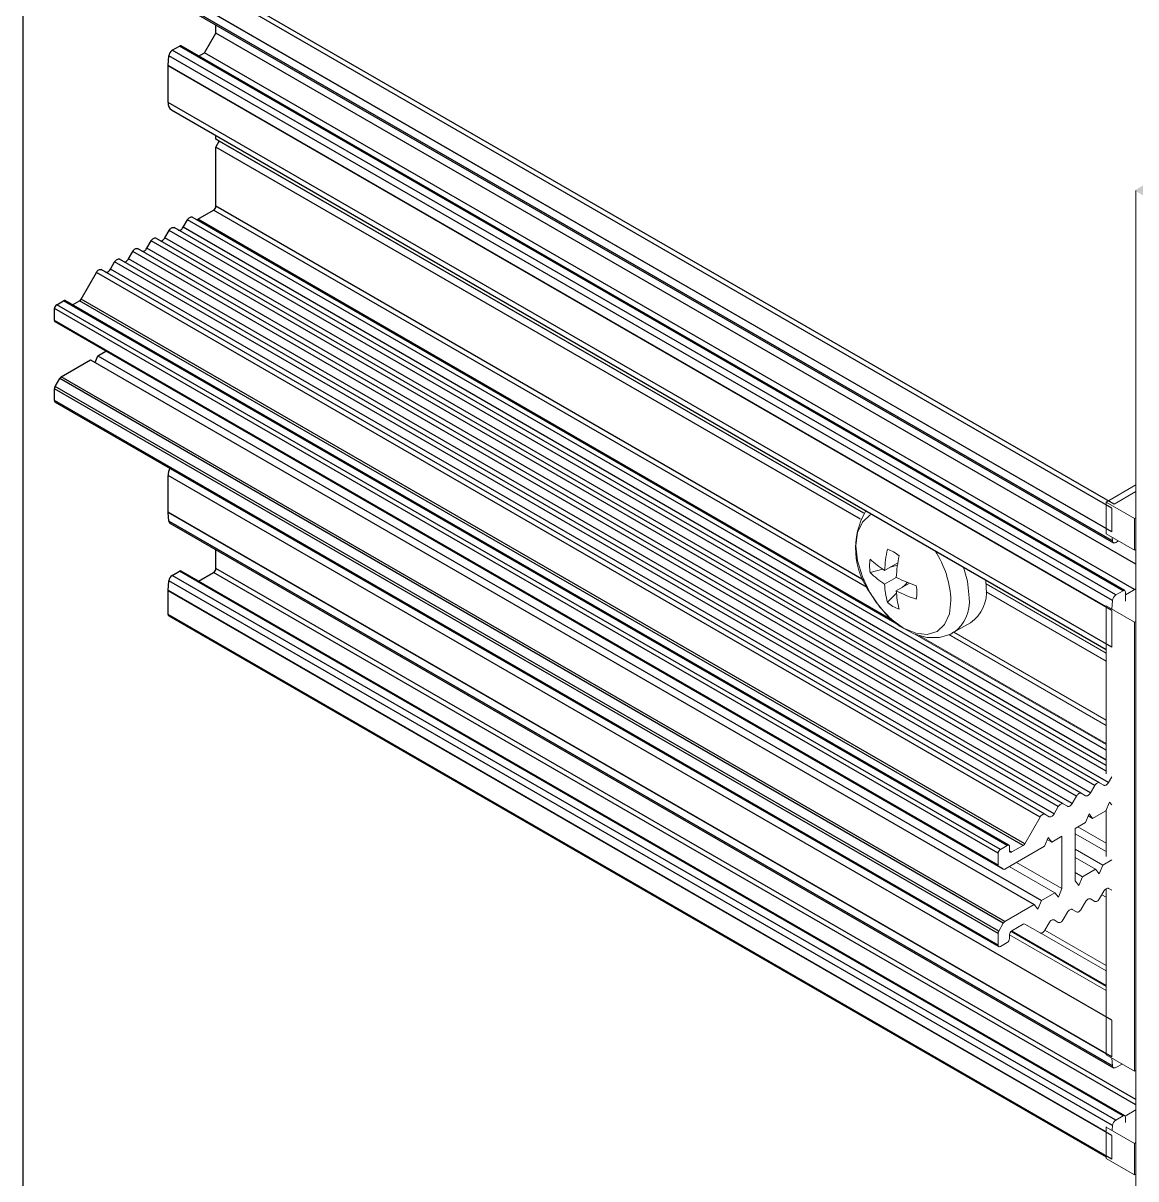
# Model space of a CAD drawing. Header units: millimetres. Extents: x 226 to 1066, y 456 to 1447.
# Drawn here: x 225.73 to 256.87, y 1343.68 to 1376.04 of the extents above; entities that cross this region are included whole.
import ezdxf

# ---------------------------------------------------------------- set-up
doc = ezdxf.new("R2010")
doc.units = ezdxf.units.MM
doc.layers.add('ALUMINIUM', color=30, linetype='Continuous')
doc.layers.add('ANTET', color=140, linetype='Continuous')

# ---------------------------------------------------------------- blocks, each defined once
blk = doc.blocks.new('MN50.S.1')
at = {"color": 252}
blk.add_lwpolyline([(9907.25, 888.558), (9907.25, 1185.558), (10117.25, 1185.558), (10117.25, 888.558)], close=True, dxfattribs=at)
blk = doc.blocks.new('M.T.TİP-4A')
h = blk.add_hatch(color=253)
edge = h.paths.add_edge_path(flags=0)
edge.add_line((260.842, 1365.385), (261.097, 1365.385))
edge.add_ellipse((261.097, 1365.437), major_axis=(-0.09, 0), ratio=0.577288, start_angle=90, end_angle=135)
edge.add_line((261.16, 1365.4), (262.268, 1366.04))
edge.add_line((262.268, 1366.04), (262.21, 1366.19))
edge.add_line((262.21, 1366.19), (262.471, 1366.157))
edge.add_line((262.471, 1366.157), (262.757, 1366.322))
edge.add_line((262.757, 1366.322), (264.03, 1365.587))
edge.add_line((264.03, 1365.587), (264.088, 1365.437))
edge.add_line((264.088, 1365.437), (263.827, 1365.47))
edge.add_line((263.827, 1365.47), (263.457, 1365.256))
edge.add_line((263.457, 1365.256), (263.515, 1365.106))
edge.add_line((263.515, 1365.106), (263.255, 1365.139))
edge.add_line((263.255, 1365.139), (262.433, 1364.665))
edge.add_ellipse((262.497, 1364.629), major_axis=(0.09, 0), ratio=0.577288, start_angle=135, end_angle=180)
edge.add_line((262.407, 1364.629), (262.407, 1364.482))
edge.add_ellipse((262.497, 1364.482), major_axis=(0.09, 0), ratio=0.577288, start_angle=180, end_angle=225)
edge.add_line((262.433, 1364.445), (262.719, 1364.28))
edge.add_ellipse((262.783, 1364.316), major_axis=(0.09, 0), ratio=0.577288, start_angle=225, end_angle=315)
edge.add_line((262.847, 1364.28), (263.038, 1364.39))
edge.add_ellipse((262.974, 1364.426), major_axis=(0.09, 0), ratio=0.577288, start_angle=315, end_angle=405)
edge.add_line((263.038, 1364.463), (262.942, 1364.518))
edge.add_ellipse((263.006, 1364.555), major_axis=(0.09, 0), ratio=0.577288, start_angle=135, end_angle=225, ccw=False)
edge.add_line((262.942, 1364.592), (263.26, 1364.775))
edge.add_ellipse((263.324, 1364.739), major_axis=(-0.09, 0), ratio=0.577288, start_angle=270, end_angle=315, ccw=False)
edge.add_line((263.324, 1364.791), (264.185, 1364.791))
edge.add_ellipse((264.185, 1364.869), major_axis=(0.135, 0), ratio=0.577288, start_angle=270, end_angle=360)
edge.add_line((264.32, 1364.869), (264.32, 1365.007))
edge.add_ellipse((264.455, 1365.007), major_axis=(-0.135, 0), ratio=0.577288, start_angle=270, end_angle=360, ccw=False)
edge.add_line((264.455, 1365.085), (264.695, 1365.085))
edge.add_ellipse((264.695, 1365.163), major_axis=(0.135, 0), ratio=0.577288, start_angle=270, end_angle=360)
edge.add_line((264.83, 1365.163), (264.83, 1365.301))
edge.add_ellipse((264.965, 1365.301), major_axis=(-0.135, 0), ratio=0.577288, start_angle=270, end_angle=360, ccw=False)
edge.add_line((264.965, 1365.379), (265.204, 1365.379))
edge.add_ellipse((265.204, 1365.456), major_axis=(0.135, 0), ratio=0.577288, start_angle=270, end_angle=360)
edge.add_line((265.339, 1365.456), (265.339, 1365.594))
edge.add_ellipse((265.474, 1365.594), major_axis=(-0.135, 0), ratio=0.577288, start_angle=270, end_angle=360, ccw=False)
edge.add_line((265.474, 1365.672), (265.713, 1365.672))
edge.add_ellipse((265.713, 1365.75), major_axis=(0.135, 0), ratio=0.577288, start_angle=270, end_angle=360)
edge.add_line((265.848, 1365.75), (265.848, 1365.888))
edge.add_ellipse((265.983, 1365.888), major_axis=(-0.135, 0), ratio=0.577288, start_angle=270, end_angle=360, ccw=False)
edge.add_line((265.983, 1365.966), (266.222, 1365.966))
edge.add_ellipse((266.222, 1366.044), major_axis=(0.135, 0), ratio=0.577288, start_angle=270, end_angle=360)
edge.add_line((266.357, 1366.044), (266.357, 1366.182))
edge.add_ellipse((266.492, 1366.182), major_axis=(-0.135, 0), ratio=0.577288, start_angle=270, end_angle=360, ccw=False)
edge.add_line((266.492, 1366.26), (266.731, 1366.26))
edge.add_ellipse((266.731, 1366.338), major_axis=(0.135, 0), ratio=0.577288, start_angle=270, end_angle=360)
edge.add_line((266.866, 1366.338), (266.866, 1366.468))
edge.add_ellipse((266.956, 1366.468), major_axis=(-0.09, 0), ratio=0.577288, start_angle=315, end_angle=360, ccw=False)
edge.add_line((266.892, 1366.505), (267.333, 1366.759))
edge.add_ellipse((267.397, 1366.723), major_axis=(0.09, 0), ratio=0.577288, start_angle=45, end_angle=135, ccw=False)
edge.add_line((267.461, 1366.759), (268.893, 1365.933))
edge.add_line((268.893, 1365.933), (269.083, 1365.933))
edge.add_line((269.083, 1365.933), (269.083, 1365.823))
edge.add_line((269.083, 1365.823), (270.738, 1364.867))
edge.add_ellipse((270.674, 1364.831), major_axis=(0.09, 0), ratio=0.577288, start_angle=-45, end_angle=45, ccw=False)
edge.add_line((270.738, 1364.794), (270.006, 1364.371))
edge.add_ellipse((269.943, 1364.408), major_axis=(-0.09, 0), ratio=0.577288, start_angle=45, end_angle=135, ccw=False)
edge.add_line((269.879, 1364.371), (269.529, 1364.573))
edge.add_ellipse((269.465, 1364.537), major_axis=(0.09, 0), ratio=0.577288, start_angle=45, end_angle=135)
edge.add_line((269.402, 1364.573), (269.306, 1364.518))
edge.add_ellipse((269.624, 1364.335), major_axis=(0.45, 0), ratio=0.577288, start_angle=135, end_angle=225)
edge.add_line((269.306, 1364.151), (270.197, 1363.637))
edge.add_ellipse((270.261, 1363.673), major_axis=(-0.09, 0), ratio=0.577288, start_angle=45, end_angle=50)
edge.add_line((270.203, 1363.634), (270.448, 1363.515))
edge.add_ellipse((270.535, 1363.574), major_axis=(-0.135, 0), ratio=0.577288, start_angle=50, end_angle=135)
edge.add_line((270.63, 1363.519), (270.834, 1363.637))
edge.add_ellipse((270.77, 1363.673), major_axis=(-0.09, 0), ratio=0.577288, start_angle=135, end_angle=225)
edge.add_line((270.834, 1363.71), (270.452, 1363.93))
edge.add_ellipse((270.515, 1363.967), major_axis=(-0.09, 0), ratio=0.577288, start_angle=-45, end_angle=45, ccw=False)
edge.add_line((270.452, 1364.004), (271.024, 1364.335))
edge.add_line((271.024, 1364.335), (271.661, 1364.335))
edge.add_line((271.661, 1364.335), (272.393, 1363.912))
edge.add_line((272.393, 1363.912), (272.584, 1363.912))
edge.add_line((272.584, 1363.912), (272.584, 1363.802))
edge.add_line((272.584, 1363.802), (273.57, 1363.232))
edge.add_ellipse((273.506, 1363.196), major_axis=(0.09, 0), ratio=0.577288, start_angle=-45, end_angle=45, ccw=False)
edge.add_line((273.57, 1363.159), (272.743, 1362.681))
edge.add_ellipse((272.679, 1362.718), major_axis=(0.09, 0), ratio=0.577288, start_angle=225, end_angle=315, ccw=False)
edge.add_line((272.615, 1362.681), (272.234, 1362.902))
edge.add_ellipse((272.17, 1362.865), major_axis=(0.09, 0), ratio=0.577288, start_angle=45, end_angle=135)
edge.add_line((272.106, 1362.902), (271.903, 1362.785))
edge.add_ellipse((271.999, 1362.729), major_axis=(0.135, 0), ratio=0.577288, start_angle=135, end_angle=220)
edge.add_line((271.895, 1362.679), (272.101, 1362.538))
edge.add_ellipse((272.17, 1362.571), major_axis=(-0.09, 0), ratio=0.577288, start_angle=40, end_angle=45)
edge.add_line((272.106, 1362.534), (272.679, 1362.204))
edge.add_ellipse((272.743, 1362.241), major_axis=(-0.09, 0), ratio=0.577288, start_angle=45, end_angle=135)
edge.add_line((272.806, 1362.204), (306.09, 1381.418))
edge.add_ellipse((306.026, 1381.455), major_axis=(0.09, 0), ratio=0.577288, start_angle=315, end_angle=405)
edge.add_line((306.09, 1381.491), (290.307, 1390.603))
edge.add_ellipse((290.244, 1390.566), major_axis=(-0.09, 0), ratio=0.577288, start_angle=225, end_angle=315)
edge.add_line((290.18, 1390.603), (256.896, 1371.388))
edge.add_ellipse((256.96, 1371.352), major_axis=(0.09, 0), ratio=0.577288, start_angle=135, end_angle=225)
edge.add_line((256.896, 1371.315), (257.469, 1370.984))
edge.add_ellipse((257.533, 1371.021), major_axis=(0.09, 0), ratio=0.577288, start_angle=225, end_angle=230)
edge.add_line((257.475, 1370.981), (257.72, 1370.862))
edge.add_ellipse((257.807, 1370.922), major_axis=(-0.135, 0), ratio=0.577288, start_angle=50, end_angle=135)
edge.add_line((257.902, 1370.867), (258.106, 1370.984))
edge.add_ellipse((258.042, 1371.021), major_axis=(-0.09, 0), ratio=0.577288, start_angle=135, end_angle=225)
edge.add_line((258.106, 1371.058), (257.724, 1371.278))
edge.add_ellipse((257.787, 1371.315), major_axis=(-0.09, 0), ratio=0.577288, start_angle=-45, end_angle=45, ccw=False)
edge.add_line((257.724, 1371.352), (258.551, 1371.829))
edge.add_ellipse((258.615, 1371.793), major_axis=(-0.09, 0), ratio=0.577288, start_angle=225, end_angle=315, ccw=False)
edge.add_line((258.678, 1371.829), (259.665, 1371.26))
edge.add_line((259.665, 1371.26), (259.856, 1371.26))
edge.add_line((259.856, 1371.26), (259.856, 1371.15))
edge.add_line((259.856, 1371.15), (260.588, 1370.727))
edge.add_line((260.588, 1370.727), (260.588, 1370.36))
edge.add_line((260.588, 1370.36), (260.015, 1370.029))
edge.add_ellipse((259.951, 1370.066), major_axis=(0.09, 0), ratio=0.577288, start_angle=225, end_angle=315, ccw=False)
edge.add_line((259.888, 1370.029), (259.506, 1370.249))
edge.add_ellipse((259.442, 1370.213), major_axis=(0.09, 0), ratio=0.577288, start_angle=45, end_angle=135)
edge.add_line((259.378, 1370.249), (259.175, 1370.132))
edge.add_ellipse((259.271, 1370.077), major_axis=(0.135, 0), ratio=0.577288, start_angle=135, end_angle=220)
edge.add_line((259.167, 1370.027), (259.373, 1369.885))
edge.add_ellipse((259.442, 1369.919), major_axis=(0.09, 0), ratio=0.577288, start_angle=220, end_angle=225)
edge.add_line((259.378, 1369.882), (260.269, 1369.368))
edge.add_ellipse((260.588, 1369.551), major_axis=(-0.45, 0), ratio=0.577288, start_angle=45, end_angle=135)
edge.add_line((260.906, 1369.368), (261.001, 1369.423))
edge.add_ellipse((260.938, 1369.46), major_axis=(-0.09, 0), ratio=0.577288, start_angle=135, end_angle=225)
edge.add_line((261.001, 1369.496), (260.651, 1369.698))
edge.add_ellipse((260.715, 1369.735), major_axis=(0.09, 0), ratio=0.577288, start_angle=135, end_angle=225, ccw=False)
edge.add_line((260.651, 1369.772), (261.383, 1370.194))
edge.add_ellipse((261.447, 1370.158), major_axis=(-0.09, 0), ratio=0.577288, start_angle=225, end_angle=315, ccw=False)
edge.add_line((261.51, 1370.194), (263.165, 1369.239))
edge.add_line((263.165, 1369.239), (263.356, 1369.239))
edge.add_line((263.356, 1369.239), (263.356, 1369.129))
edge.add_line((263.356, 1369.129), (264.788, 1368.302))
edge.add_ellipse((264.724, 1368.266), major_axis=(-0.09, 0), ratio=0.577288, start_angle=135, end_angle=225, ccw=False)
edge.add_line((264.788, 1368.229), (264.347, 1367.974))
edge.add_ellipse((264.283, 1368.011), major_axis=(0.09, 0), ratio=0.577288, start_angle=270, end_angle=315, ccw=False)
edge.add_line((264.283, 1367.959), (264.058, 1367.959))
edge.add_ellipse((264.058, 1367.881), major_axis=(-0.135, 0), ratio=0.577288, start_angle=270, end_angle=360)
edge.add_line((263.923, 1367.881), (263.923, 1367.743))
edge.add_ellipse((263.788, 1367.743), major_axis=(0.135, 0), ratio=0.577288, start_angle=270, end_angle=360, ccw=False)
edge.add_line((263.788, 1367.665), (263.549, 1367.665))
edge.add_ellipse((263.549, 1367.587), major_axis=(-0.135, 0), ratio=0.577288, start_angle=270, end_angle=360)
edge.add_line((263.414, 1367.587), (263.414, 1367.449))
edge.add_ellipse((263.279, 1367.449), major_axis=(0.135, 0), ratio=0.577288, start_angle=270, end_angle=360, ccw=False)
edge.add_line((263.279, 1367.371), (263.04, 1367.371))
edge.add_ellipse((263.04, 1367.293), major_axis=(-0.135, 0), ratio=0.577288, start_angle=270, end_angle=360)
edge.add_line((262.905, 1367.293), (262.905, 1367.155))
edge.add_ellipse((262.77, 1367.155), major_axis=(0.135, 0), ratio=0.577288, start_angle=270, end_angle=360, ccw=False)
edge.add_line((262.77, 1367.077), (262.531, 1367.077))
edge.add_ellipse((262.531, 1366.999), major_axis=(-0.135, 0), ratio=0.577288, start_angle=270, end_angle=360)
edge.add_line((262.396, 1366.999), (262.396, 1366.861))
edge.add_ellipse((262.261, 1366.861), major_axis=(0.135, 0), ratio=0.577288, start_angle=270, end_angle=360, ccw=False)
edge.add_line((262.261, 1366.783), (262.022, 1366.783))
edge.add_ellipse((262.022, 1366.706), major_axis=(-0.135, 0), ratio=0.577288, start_angle=270, end_angle=360)
edge.add_line((261.887, 1366.706), (261.887, 1366.568))
edge.add_ellipse((261.752, 1366.568), major_axis=(0.135, 0), ratio=0.577288, start_angle=270, end_angle=360, ccw=False)
edge.add_line((261.752, 1366.49), (261.513, 1366.49))
edge.add_ellipse((261.513, 1366.412), major_axis=(-0.135, 0), ratio=0.577288, start_angle=270, end_angle=360)
edge.add_line((261.378, 1366.412), (261.378, 1365.914))
edge.add_ellipse((261.288, 1365.914), major_axis=(0.09, 0), ratio=0.577288, start_angle=315, end_angle=360, ccw=False)
edge.add_line((261.351, 1365.878), (261.033, 1365.694))
edge.add_ellipse((260.969, 1365.731), major_axis=(-0.09, 0), ratio=0.577288, start_angle=45, end_angle=135, ccw=False)
edge.add_line((260.906, 1365.694), (260.81, 1365.749))
edge.add_ellipse((260.747, 1365.712), major_axis=(-0.09, 0), ratio=0.577288, start_angle=225, end_angle=315)
edge.add_line((260.683, 1365.749), (260.492, 1365.639))
edge.add_ellipse((260.556, 1365.602), major_axis=(-0.09, 0), ratio=0.577288, start_angle=315, end_angle=405)
edge.add_line((260.492, 1365.565), (260.778, 1365.4))
edge.add_ellipse((260.842, 1365.437), major_axis=(-0.09, 0), ratio=0.577288, start_angle=45, end_angle=90)
edge = h.paths.add_edge_path(flags=0)
edge.add_ellipse((266.442, 1367.163), major_axis=(-0.225, 0), ratio=0.577288, start_angle=135, end_angle=225, ccw=False)
edge.add_line((266.601, 1367.072), (265.748, 1366.579))
edge.add_line((265.748, 1366.579), (265.806, 1366.429))
edge.add_line((265.806, 1366.429), (265.546, 1366.462))
edge.add_line((265.546, 1366.462), (265.176, 1366.248))
edge.add_line((265.176, 1366.248), (265.233, 1366.098))
edge.add_line((265.233, 1366.098), (264.973, 1366.131))
edge.add_line((264.973, 1366.131), (264.603, 1365.918))
edge.add_line((264.603, 1365.918), (264.66, 1365.767))
edge.add_line((264.66, 1365.767), (264.4, 1365.801))
edge.add_line((264.4, 1365.801), (263.127, 1366.536))
edge.add_line((263.127, 1366.536), (263.414, 1366.701))
edge.add_line((263.414, 1366.701), (263.356, 1366.851))
edge.add_line((263.356, 1366.851), (263.616, 1366.818))
edge.add_line((263.616, 1366.818), (263.986, 1367.031))
edge.add_line((263.986, 1367.031), (263.929, 1367.182))
edge.add_line((263.929, 1367.182), (264.189, 1367.149))
edge.add_line((264.189, 1367.149), (264.559, 1367.362))
edge.add_line((264.559, 1367.362), (264.501, 1367.512))
edge.add_line((264.501, 1367.512), (264.762, 1367.479))
edge.add_line((264.762, 1367.479), (265.329, 1367.806))
edge.add_ellipse((265.488, 1367.715), major_axis=(0.225, 0), ratio=0.577288, start_angle=45, end_angle=135, ccw=False)
edge.add_line((265.647, 1367.806), (266.601, 1367.255))
edge = h.paths.add_edge_path(flags=0)
edge.add_line((299.726, 1379.581), (299.376, 1379.379))
edge.add_ellipse((299.44, 1379.342), major_axis=(-0.09, 0), ratio=0.577288, start_angle=315, end_angle=405)
edge.add_line((299.376, 1379.306), (300.267, 1378.791))
edge.add_line((300.267, 1378.791), (299.471, 1378.332))
edge.add_line((299.471, 1378.332), (299.525, 1378.216))
edge.add_line((299.525, 1378.216), (275.012, 1364.065))
edge.add_line((275.012, 1364.065), (274.811, 1364.096))
edge.add_line((274.811, 1364.096), (274.016, 1363.637))
edge.add_line((274.016, 1363.637), (259.378, 1372.086))
edge.add_line((259.378, 1372.086), (260.174, 1372.546))
edge.add_line((260.174, 1372.546), (260.12, 1372.662))
edge.add_line((260.12, 1372.662), (284.633, 1386.813))
edge.add_line((284.633, 1386.813), (284.834, 1386.782))
edge.add_line((284.834, 1386.782), (285.63, 1387.241))
edge.add_line((285.63, 1387.241), (286.521, 1386.727))
edge.add_ellipse((286.584, 1386.763), major_axis=(0.09, 0), ratio=0.577288, start_angle=225, end_angle=315)
edge.add_line((286.648, 1386.727), (286.998, 1386.929))
edge.add_ellipse((286.934, 1386.965), major_axis=(-0.09, 0), ratio=0.577288, start_angle=135, end_angle=225)
edge.add_line((286.998, 1387.002), (286.107, 1387.517))
edge.add_line((286.107, 1387.517), (286.743, 1387.884))
edge.add_line((286.743, 1387.884), (286.69, 1388))
edge.add_line((286.69, 1388), (289.406, 1389.568))
edge.add_line((289.406, 1389.568), (289.607, 1389.537))
edge.add_line((289.607, 1389.537), (290.244, 1389.905))
edge.add_line((290.244, 1389.905), (291.039, 1389.445))
edge.add_line((291.039, 1389.445), (291.24, 1389.476))
edge.add_line((291.24, 1389.476), (296.38, 1386.509))
edge.add_line((296.38, 1386.509), (296.326, 1386.393))
edge.add_line((296.326, 1386.393), (297.281, 1385.842))
edge.add_line((297.281, 1385.842), (296.535, 1385.381))
edge.add_ellipse((296.469, 1385.416), major_axis=(-0.09, 0), ratio=0.577288, start_angle=43, end_angle=137, ccw=False)
edge.add_line((296.403, 1385.381), (296.101, 1385.568))
edge.add_ellipse((296.035, 1385.533), major_axis=(0.09, 0), ratio=0.577288, start_angle=43, end_angle=169)
edge.add_line((295.946, 1385.543), (295.822, 1385.173))
edge.add_ellipse((295.911, 1385.164), major_axis=(0.09, 0), ratio=0.577288, start_angle=169, end_angle=225)
edge.add_line((295.847, 1385.127), (296.605, 1384.689))
edge.add_ellipse((296.668, 1384.726), major_axis=(-0.09, 0), ratio=0.577288, start_angle=45, end_angle=101)
edge.add_line((296.685, 1384.675), (297.325, 1384.747))
edge.add_ellipse((297.308, 1384.798), major_axis=(-0.09, 0), ratio=0.577288, start_angle=101, end_angle=227)
edge.add_line((297.369, 1384.836), (297.044, 1385.011))
edge.add_ellipse((297.106, 1385.049), major_axis=(0.09, 0), ratio=0.577288, start_angle=133, end_angle=227, ccw=False)
edge.add_line((297.044, 1385.087), (297.844, 1385.517))
edge.add_line((297.844, 1385.517), (298.798, 1384.966))
edge.add_line((298.798, 1384.966), (298.999, 1384.997))
edge.add_line((298.999, 1384.997), (304.139, 1382.03))
edge.add_line((304.139, 1382.03), (304.085, 1381.914))
edge.add_line((304.085, 1381.914), (304.881, 1381.455))
edge.add_line((304.881, 1381.455), (304.244, 1381.087))
edge.add_line((304.244, 1381.087), (304.298, 1380.971))
edge.add_line((304.298, 1380.971), (301.581, 1379.403))
edge.add_line((301.581, 1379.403), (301.381, 1379.434))
edge.add_line((301.381, 1379.434), (300.744, 1379.067))
edge.add_line((300.744, 1379.067), (299.853, 1379.581))
edge.add_ellipse((299.79, 1379.544), major_axis=(0.09, 0), ratio=0.577288, start_angle=45, end_angle=135)
at = {"color": 0, "linetype": 'Continuous', "lineweight": 0}
for p, q in [((256.87, 1371.352), (256.87, 1334.607)), ((256.037, 1362.625), (256.87, 1363.106)), ((256.26, 1362.57), (256.87, 1362.922)), ((256.037, 1361.743), (256.037, 1362.625)), ((256.037, 1362.625), (256.833, 1362.166)), ((256.196, 1361.798), (256.196, 1362.459)), ((256.833, 1362.166), (256.87, 1362.187)), ((256.833, 1361.284), (256.833, 1362.166)), ((256.037, 1361.743), (256.833, 1361.284)), ((256.216, 1361.543), (256.208, 1361.644)), ((256.387, 1361.541), (256.311, 1361.497)), ((256.833, 1361.284), (256.87, 1361.305)), ((256.037, 1358.399), (252.677, 1360.339)), ((256.037, 1358.399), (252.677, 1360.339)), ((256.037, 1358.178), (252.677, 1360.118)), ((256.311, 1360.027), (256.515, 1360.145)), ((256.578, 1360.034), (256.87, 1360.203)), ((256.578, 1359.851), (256.578, 1360.108)), ((256.216, 1359.872), (256.199, 1359.632)), ((256.037, 1359.722), (256.04, 1359.723)), ((256.037, 1359.722), (256.833, 1359.263)), ((256.037, 1355.025), (256.037, 1359.722)), ((256.196, 1358.565), (256.196, 1359.593)), ((256.833, 1359.263), (256.87, 1359.284)), ((256.833, 1346.696), (256.833, 1359.263)), ((256.037, 1355.838), (250.684, 1358.929)), ((256.037, 1355.869), (250.783, 1358.902)), ((256.037, 1356.378), (251.636, 1358.919)), ((256.037, 1356.525), (251.779, 1358.983)), ((256.107, 1354.778), (256.196, 1354.933)), ((255.598, 1354.485), (255.718, 1354.692)), ((255.972, 1354.701), (255.853, 1354.77)), ((255.089, 1354.191), (255.208, 1354.398)), ((255.463, 1354.407), (255.343, 1354.476)), ((254.58, 1353.897), (254.699, 1354.104)), ((254.954, 1354.113), (254.834, 1354.182)), ((255.661, 1353.773), (256.031, 1353.986)), ((256.133, 1354.229), (256.031, 1353.986)), ((256.037, 1352.704), (256.037, 1354.001)), ((256.196, 1354.15), (256.133, 1354.229)), ((253.759, 1353.064), (254.19, 1353.81)), ((254.445, 1353.819), (254.325, 1353.888)), ((255.172, 1353.491), (255.459, 1353.656)), ((255.56, 1353.898), (255.459, 1353.656)), ((255.538, 1353.844), (255.661, 1353.773)), ((255.661, 1353.773), (255.56, 1353.898)), ((255.172, 1352.021), (255.172, 1353.491)), ((255.172, 1353.343), (256.037, 1352.844)), ((255.248, 1353.534), (256.037, 1353.078)), ((253.078, 1352.906), (253.269, 1353.016)), ((253.205, 1352.355), (254.313, 1352.995)), ((253.396, 1352.833), (253.714, 1353.016)), ((254.415, 1353.237), (254.313, 1352.995)), ((254.392, 1353.183), (254.516, 1353.112)), ((254.516, 1353.112), (254.415, 1353.237)), ((254.516, 1353.112), (254.802, 1353.277)), ((254.802, 1353.277), (254.802, 1351.807)), ((253.014, 1352.465), (253.014, 1352.796)), ((253.333, 1352.98), (253.333, 1352.869)), ((253.396, 1352.833), (253.333, 1352.869)), ((255.172, 1352.916), (255.948, 1352.468)), ((255.172, 1352.682), (255.745, 1352.351)), ((253.16, 1352.351), (253.033, 1352.424)), ((253.327, 1352.425), (254.6, 1351.69)), ((253.529, 1352.542), (254.802, 1351.807)), ((255.375, 1352.138), (255.745, 1352.351)), ((255.745, 1352.351), (255.846, 1352.226)), ((255.846, 1352.226), (255.948, 1352.468)), ((255.948, 1352.468), (256.196, 1352.612)), ((255.172, 1352.255), (255.375, 1352.138)), ((255.172, 1352.021), (255.274, 1351.896)), ((255.274, 1351.896), (255.375, 1352.138)), ((254.701, 1351.565), (254.802, 1351.807)), ((255.972, 1351.734), (255.853, 1351.527)), ((256.037, 1351.785), (256.022, 1351.794)), ((256.037, 1351.785), (256.022, 1351.794)), ((256.037, 1347.155), (256.037, 1351.804)), ((256.107, 1351.812), (256.196, 1351.761)), ((254.128, 1351.234), (254.229, 1351.476)), ((254.229, 1351.476), (254.6, 1351.69)), ((254.6, 1351.69), (254.701, 1351.565)), ((255.463, 1351.44), (255.343, 1351.233)), ((255.718, 1351.449), (255.597, 1351.519)), ((255.598, 1351.518), (255.718, 1351.449)), ((256.037, 1351.564), (255.915, 1351.635)), ((253.205, 1350.885), (254.027, 1351.359)), ((254.027, 1351.359), (254.128, 1351.234)), ((254.954, 1351.146), (254.834, 1350.939)), ((255.208, 1351.155), (255.088, 1351.225)), ((255.089, 1351.224), (255.208, 1351.155)), ((253.16, 1350.838), (253.033, 1350.617)), ((253.396, 1350.628), (253.714, 1350.812)), ((254.19, 1350.567), (253.758, 1350.817)), ((253.759, 1350.816), (254.19, 1350.567)), ((254.445, 1350.852), (254.325, 1350.645)), ((254.699, 1350.861), (254.579, 1350.931)), ((254.58, 1350.93), (254.699, 1350.861)), ((253.014, 1350.555), (253.014, 1350.224)), ((253.333, 1350.408), (253.333, 1350.518)), ((256.037, 1348.956), (253.333, 1350.517)), ((256.037, 1349.066), (253.37, 1350.606)), ((256.037, 1349.096), (253.391, 1350.624)), ((256.037, 1349.507), (254.211, 1350.561)), ((256.037, 1349.654), (254.324, 1350.643)), ((253.078, 1350.187), (253.269, 1350.297)), ((256.196, 1348.129), (256.196, 1347.1)), ((256.037, 1347.155), (256.833, 1346.696)), ((256.216, 1346.845), (256.199, 1347.062)), ((256.311, 1346.799), (256.483, 1346.898)), ((256.833, 1346.696), (256.87, 1346.718)), ((256.57, 1345.442), (256.87, 1345.615)), ((256.515, 1345.447), (256.311, 1345.33)), ((256.578, 1345.263), (256.578, 1345.41)), ((256.037, 1345.134), (256.048, 1345.141)), ((256.037, 1345.134), (256.833, 1344.675)), ((256.037, 1344.253), (256.037, 1345.134)), ((256.216, 1345.174), (256.207, 1345.049)), ((256.196, 1344.896), (256.196, 1344.234)), ((256.833, 1344.675), (256.87, 1344.697)), ((256.833, 1343.793), (256.833, 1344.675)), ((256.037, 1344.253), (256.833, 1343.793)), ((256.833, 1343.793), (256.87, 1343.815))]:
    blk.add_line(p, q, dxfattribs=at)
at = {"color": 5, "linetype": 'Continuous', "lineweight": 0}
for p, q in [((250.209, 1360.923), (249.838, 1360.709)), ((249.79, 1360.748), (249.436, 1360.653)), ((250.166, 1360.52), (249.838, 1360.331)), ((252.68, 1360.227), (252.669, 1360.449)), ((250.537, 1360.356), (250.166, 1360.142)), ((249.916, 1359.822), (250.175, 1360.081)), ((251.76, 1358.973), (252.238, 1359.248))]:
    blk.add_line(p, q, dxfattribs=at)
at = {"color": 5, "linetype": 'Continuous', "lineweight": 0, "flags": 128}
for points in [[(249.479, 1362.29), (249.426, 1362.263), (249.215, 1362.067), (249.082, 1361.774), (249.037, 1361.403), (249.082, 1360.98), (249.215, 1360.533), (249.426, 1360.093), (249.702, 1359.69), (250.022, 1359.352), (250.366, 1359.101), (250.71, 1358.955), (251.03, 1358.923), (251.306, 1359.008), (251.517, 1359.204), (251.65, 1359.497), (251.695, 1359.869), (251.695, 1359.869)], [(250.21, 1360.86), (250.097, 1360.83), (250.005, 1360.806)], [(252.203, 1359.951), (252.156, 1360.413), (252.05, 1360.806)], [(250.333, 1360.238), (250.4, 1360.305), (250.482, 1360.389)], [(249.454, 1360.062), (249.591, 1359.834), (249.902, 1359.461), (250.259, 1359.156), (250.656, 1358.937), (251.023, 1358.837), (251.37, 1358.838), (251.688, 1358.934), (251.774, 1358.995)]]:
    blk.add_lwpolyline(points, dxfattribs=at)
at = {"color": 0, "linetype": 'Continuous', "lineweight": 0, "flags": 128}
for points in [[(256.311, 1361.497), (256.294, 1361.489), (256.277, 1361.485), (256.261, 1361.485), (256.247, 1361.489), (256.235, 1361.497), (256.226, 1361.509), (256.22, 1361.525), (256.216, 1361.543)], [(255.718, 1354.692), (255.732, 1354.714), (255.748, 1354.733), (255.766, 1354.75), (255.785, 1354.763), (255.804, 1354.771), (255.822, 1354.776), (255.838, 1354.775), (255.853, 1354.77)], [(255.972, 1354.701), (255.987, 1354.695), (256.003, 1354.694), (256.021, 1354.699), (256.04, 1354.707), (256.058, 1354.72), (256.076, 1354.737), (256.093, 1354.756), (256.107, 1354.778)], [(255.208, 1354.398), (255.223, 1354.42), (255.239, 1354.439), (255.257, 1354.456), (255.276, 1354.469), (255.295, 1354.478), (255.312, 1354.482), (255.329, 1354.481), (255.343, 1354.476)], [(255.463, 1354.407), (255.477, 1354.401), (255.494, 1354.401), (255.512, 1354.405), (255.53, 1354.413), (255.549, 1354.426), (255.567, 1354.443), (255.584, 1354.462), (255.598, 1354.485)], [(254.699, 1354.104), (254.714, 1354.126), (254.73, 1354.146), (254.748, 1354.162), (254.767, 1354.175), (254.785, 1354.184), (254.803, 1354.188), (254.82, 1354.187), (254.834, 1354.182)], [(254.954, 1354.113), (254.968, 1354.107), (254.985, 1354.107), (255.003, 1354.111), (255.021, 1354.119), (255.04, 1354.132), (255.058, 1354.149), (255.074, 1354.169), (255.089, 1354.191)], [(254.19, 1353.81), (254.205, 1353.832), (254.221, 1353.852), (254.239, 1353.868), (254.258, 1353.881), (254.276, 1353.89), (254.294, 1353.894), (254.311, 1353.893), (254.325, 1353.888)], [(254.445, 1353.819), (254.459, 1353.813), (254.476, 1353.813), (254.494, 1353.817), (254.512, 1353.825), (254.531, 1353.838), (254.549, 1353.855), (254.565, 1353.875), (254.58, 1353.897)], [(255.972, 1351.734), (255.987, 1351.756), (256.003, 1351.776), (256.021, 1351.793), (256.04, 1351.805), (256.058, 1351.814), (256.076, 1351.818), (256.093, 1351.818), (256.107, 1351.812)], [(255.463, 1351.44), (255.477, 1351.462), (255.494, 1351.482), (255.512, 1351.499), (255.53, 1351.512), (255.549, 1351.52), (255.567, 1351.524), (255.584, 1351.524), (255.598, 1351.518)], [(255.718, 1351.449), (255.732, 1351.444), (255.748, 1351.443), (255.766, 1351.447), (255.785, 1351.456), (255.804, 1351.469), (255.822, 1351.485), (255.838, 1351.505), (255.853, 1351.527)], [(254.954, 1351.146), (254.968, 1351.168), (254.985, 1351.188), (255.003, 1351.205), (255.021, 1351.218), (255.04, 1351.226), (255.058, 1351.23), (255.074, 1351.23), (255.089, 1351.224)], [(255.208, 1351.155), (255.223, 1351.15), (255.239, 1351.149), (255.257, 1351.153), (255.276, 1351.162), (255.295, 1351.175), (255.312, 1351.191), (255.329, 1351.211), (255.343, 1351.233)], [(254.445, 1350.852), (254.459, 1350.875), (254.476, 1350.894), (254.494, 1350.911), (254.512, 1350.924), (254.531, 1350.932), (254.549, 1350.936), (254.565, 1350.936), (254.58, 1350.93)], [(254.699, 1350.861), (254.714, 1350.856), (254.73, 1350.855), (254.748, 1350.859), (254.767, 1350.868), (254.785, 1350.881), (254.803, 1350.898), (254.82, 1350.917), (254.834, 1350.939)], [(254.19, 1350.567), (254.205, 1350.562), (254.221, 1350.561), (254.239, 1350.566), (254.258, 1350.574), (254.276, 1350.587), (254.294, 1350.604), (254.311, 1350.623), (254.325, 1350.645)], [(256.311, 1346.799), (256.294, 1346.791), (256.277, 1346.787), (256.261, 1346.787), (256.247, 1346.791), (256.235, 1346.799), (256.226, 1346.811), (256.22, 1346.827), (256.216, 1346.845)]]:
    blk.add_lwpolyline(points, dxfattribs=at)
at = {"color": 5, "linetype": 'Continuous', "lineweight": 0}
for centre, radius, start, end in [((251.127, 1361.33), 2.1, 149.7952, 217.1456), ((254.044, 1360.469), 4.213, 168.5025, 176.7258), ((249.651, 1360.471), 0.879, 47.5713, 72.4341), ((254.372, 1360.28), 4.213, 168.5025, 176.7258), ((248.884, 1359.749), 2.814, 2.4431, 32.6359), ((250.295, 1360.842), 0.879, 167.5706, 192.4294), ((251.264, 1362.904), 2.617, 225.6857, 236.9842), ((251.264, 1362.526), 2.617, 225.6857, 236.9842), ((252.06, 1364.283), 4.213, 243.2769, 251.4998), ((252.452, 1360.469), 2.618, 183.0185, 194.3164), ((252.06, 1363.905), 4.213, 243.2769, 251.4998), ((252.78, 1360.28), 2.618, 183.0185, 194.3164), ((249.865, 1360.099), 0.879, 347.5706, 12.4294), ((251.659, 1360.099), 1.029, 304.2034, 7.1087), ((250.509, 1360.47), 0.879, 227.5713, 252.4341), ((251.176, 1359.825), 1.035, 305.278, 6.9994)]:
    blk.add_arc(centre, radius, start, end, dxfattribs=at)
at = {"color": 0, "linetype": 'Continuous', "lineweight": 0}
for centre, radius, start, end in [((256.539, 1360.114), 0.0393, 350.786, 129.2033), ((256.425, 1359.851), 0.21, 122.8009, 174.311), ((253.294, 1352.986), 0.0393, 350.786, 129.2033), ((253.646, 1353.127), 0.13, 301.9547, 331.1444), ((253.153, 1352.79), 0.138, 122.6055, 177.3945), ((253.371, 1352.863), 0.0393, 170.786, 309.2033), ((253.06, 1352.461), 0.0453, 174.3796, 234.302), ((253.179, 1352.392), 0.0453, 245.686, 305.6182), ((253.274, 1350.775), 0.13, 121.9547, 151.1444), ((253.741, 1350.775), 0.0453, 65.686, 125.6182), ((253.144, 1350.55), 0.13, 148.8563, 178.0435), ((253.194, 1350.414), 0.138, 302.6055, 357.3945), ((253.471, 1350.512), 0.138, 122.6055, 177.3945), ((253.053, 1350.218), 0.0393, 170.786, 309.2033), ((256.425, 1345.153), 0.21, 122.8009, 174.311), ((256.539, 1345.416), 0.0393, 350.786, 129.2033)]:
    blk.add_arc(centre, radius, start, end, dxfattribs=at)
at = {"layer": 'ALUMINIUM', "color": 0}
for p, q in [((256.196, 1362.459), (229.786, 1377.706)), ((256.26, 1362.57), (229.85, 1377.816)), ((256.196, 1361.798), (229.786, 1377.044)), ((256.037, 1361.884), (229.786, 1377.038)), ((256.216, 1361.543), (229.806, 1376.789)), ((229.834, 1376.737), (256.244, 1361.49)), ((231.122, 1375.758), (231.122, 1375.993)), ((230.804, 1375.207), (231.122, 1375.758)), ((256.87, 1360.894), (231.122, 1375.758)), ((229.901, 1375.274), (230.104, 1375.391)), ((256.515, 1360.145), (230.104, 1375.391)), ((256.56, 1360.149), (230.149, 1375.395)), ((229.786, 1374.846), (229.806, 1375.118)), ((256.216, 1359.872), (229.806, 1375.118)), ((256.311, 1360.027), (229.901, 1375.274)), ((230.64, 1375.112), (230.804, 1375.207)), ((256.833, 1360.181), (230.804, 1375.207)), ((256.037, 1359.692), (229.786, 1374.846)), ((256.196, 1359.593), (229.786, 1374.84)), ((229.786, 1373.811), (229.786, 1374.84)), ((256.196, 1358.565), (229.786, 1373.811)), ((229.879, 1373.605), (256.037, 1358.504)), ((231.122, 1372.782), (231.122, 1372.887)), ((249.254, 1362.315), (231.122, 1372.782)), ((231.218, 1372.727), (231.122, 1372.782)), ((231.122, 1372.562), (231.218, 1372.727)), ((249.254, 1362.315), (231.218, 1372.727)), ((249.167, 1362.145), (231.122, 1372.562)), ((231.122, 1370.908), (231.122, 1372.562)), ((230.618, 1370.543), (231.059, 1370.798)), ((249.346, 1360.241), (231.059, 1370.798)), ((249.263, 1360.436), (231.122, 1370.908)), ((230.206, 1370.319), (230.325, 1370.526)), ((256.037, 1355.683), (230.325, 1370.526)), ((250.192, 1359.213), (230.46, 1370.604)), ((250.082, 1359.307), (230.618, 1370.543)), ((229.697, 1370.025), (229.816, 1370.232)), ((256.037, 1355.095), (229.816, 1370.232)), ((256.037, 1355.251), (229.951, 1370.31)), ((256.037, 1355.407), (230.206, 1370.319)), ((229.188, 1369.731), (229.307, 1369.938)), ((255.718, 1354.692), (229.307, 1369.938)), ((255.853, 1354.77), (229.442, 1370.016)), ((256.107, 1354.778), (229.697, 1370.025)), ((228.678, 1369.437), (228.798, 1369.644)), ((255.208, 1354.398), (228.798, 1369.644)), ((255.343, 1354.476), (228.933, 1369.722)), ((255.598, 1354.485), (229.188, 1369.731)), ((228.169, 1369.143), (228.289, 1369.35)), ((254.699, 1354.104), (228.289, 1369.35)), ((254.834, 1354.182), (228.424, 1369.428)), ((255.089, 1354.191), (228.678, 1369.437)), ((227.349, 1368.31), (227.78, 1369.056)), ((254.19, 1353.81), (227.78, 1369.056)), ((254.325, 1353.888), (227.915, 1369.134)), ((254.58, 1353.897), (228.169, 1369.143)), ((226.668, 1368.153), (226.859, 1368.263)), ((253.269, 1353.016), (226.859, 1368.263)), ((253.314, 1353.021), (226.904, 1368.267)), ((227.108, 1368.149), (227.304, 1368.263)), ((253.714, 1353.016), (227.304, 1368.263)), ((253.759, 1353.064), (227.349, 1368.31)), ((253.014, 1352.796), (226.604, 1368.042)), ((226.604, 1367.712), (226.604, 1368.042)), ((253.078, 1352.906), (226.668, 1368.153)), ((253.014, 1352.465), (226.604, 1367.712)), ((253.033, 1352.424), (226.623, 1367.671)), ((226.75, 1367.597), (226.623, 1367.671)), ((253.16, 1352.351), (226.75, 1367.597)), ((226.795, 1366.132), (227.616, 1366.606)), ((227.616, 1366.606), (254.027, 1351.359)), ((227.74, 1366.534), (227.819, 1366.723)), ((227.819, 1366.723), (228.042, 1366.851)), ((227.819, 1366.723), (254.229, 1351.476)), ((226.623, 1365.864), (226.75, 1366.084)), ((253.16, 1350.838), (226.75, 1366.084)), ((253.205, 1350.885), (226.795, 1366.132)), ((253.014, 1350.555), (226.604, 1365.801)), ((226.604, 1365.47), (226.604, 1365.801)), ((253.033, 1350.617), (226.623, 1365.864)), ((253.014, 1350.224), (226.604, 1365.47)), ((226.623, 1365.429), (253.033, 1350.183)), ((256.196, 1348.129), (229.786, 1363.376)), ((229.786, 1362.347), (229.786, 1363.376)), ((256.196, 1347.1), (229.786, 1362.347)), ((229.806, 1362.091), (229.786, 1362.34)), ((256.037, 1347.186), (229.786, 1362.34)), ((256.216, 1346.845), (229.806, 1362.091)), ((229.834, 1362.039), (256.244, 1346.793)), ((231.122, 1360.767), (231.122, 1361.295)), ((256.87, 1345.903), (231.122, 1360.767)), ((229.901, 1360.576), (230.104, 1360.693)), ((256.311, 1345.33), (229.901, 1360.576)), ((256.515, 1345.447), (230.104, 1360.693)), ((256.56, 1345.451), (230.149, 1360.698)), ((230.64, 1360.414), (231.059, 1360.656)), ((256.87, 1345.756), (231.059, 1360.656)), ((229.786, 1360.149), (229.806, 1360.42)), ((256.037, 1344.994), (229.786, 1360.149)), ((256.196, 1344.896), (229.786, 1360.142)), ((229.786, 1359.481), (229.786, 1360.142)), ((256.216, 1345.174), (229.806, 1360.42)), ((256.196, 1344.234), (229.786, 1359.481)), ((229.805, 1359.439), (256.037, 1344.296))]:
    blk.add_line(p, q, dxfattribs=at)
at = {"layer": 'ALUMINIUM', "color": 0, "flags": 128}
for points in [[(230.325, 1370.526), (230.34, 1370.548), (230.356, 1370.568), (230.374, 1370.584), (230.393, 1370.597), (230.411, 1370.606), (230.429, 1370.61), (230.446, 1370.609), (230.46, 1370.604)], [(229.816, 1370.232), (229.831, 1370.254), (229.847, 1370.274), (229.865, 1370.29), (229.884, 1370.303), (229.902, 1370.312), (229.92, 1370.316), (229.937, 1370.315), (229.951, 1370.31)], [(230.071, 1370.241), (230.085, 1370.235), (230.102, 1370.235), (230.12, 1370.239), (230.138, 1370.248), (230.157, 1370.26), (230.175, 1370.277), (230.191, 1370.297), (230.206, 1370.319)], [(229.307, 1369.938), (229.322, 1369.96), (229.338, 1369.98), (229.356, 1369.996), (229.375, 1370.009), (229.393, 1370.018), (229.411, 1370.022), (229.428, 1370.021), (229.442, 1370.016)], [(229.562, 1369.947), (229.576, 1369.942), (229.593, 1369.941), (229.611, 1369.945), (229.629, 1369.954), (229.648, 1369.966), (229.666, 1369.983), (229.682, 1370.003), (229.697, 1370.025)], [(228.798, 1369.644), (228.812, 1369.666), (228.829, 1369.686), (228.847, 1369.703), (228.865, 1369.715), (228.884, 1369.724), (228.902, 1369.728), (228.919, 1369.727), (228.933, 1369.722)], [(229.053, 1369.653), (229.067, 1369.648), (229.083, 1369.647), (229.101, 1369.651), (229.12, 1369.66), (229.139, 1369.673), (229.157, 1369.689), (229.173, 1369.709), (229.188, 1369.731)], [(228.289, 1369.35), (228.303, 1369.372), (228.32, 1369.392), (228.338, 1369.409), (228.356, 1369.421), (228.375, 1369.43), (228.393, 1369.434), (228.409, 1369.434), (228.424, 1369.428)], [(228.543, 1369.359), (228.558, 1369.354), (228.574, 1369.353), (228.592, 1369.357), (228.611, 1369.366), (228.63, 1369.379), (228.647, 1369.395), (228.664, 1369.415), (228.678, 1369.437)], [(227.78, 1369.056), (227.794, 1369.078), (227.811, 1369.098), (227.829, 1369.115), (227.847, 1369.128), (227.866, 1369.136), (227.884, 1369.14), (227.9, 1369.14), (227.915, 1369.134)], [(228.034, 1369.065), (228.049, 1369.06), (228.065, 1369.059), (228.083, 1369.063), (228.102, 1369.072), (228.12, 1369.085), (228.138, 1369.101), (228.155, 1369.121), (228.169, 1369.143)]]:
    blk.add_lwpolyline(points, dxfattribs=at)
at = {"layer": 'ALUMINIUM', "color": 0}
for centre, radius, start, end in [((230.131, 1375.354), 0.0453, 65.6929, 125.6176), ((230.015, 1375.097), 0.21, 122.8009, 174.311), ((229.876, 1374.84), 0.0904, 175.806, 179.9558), ((230.006, 1373.787), 0.222, 173.7012, 234.9867), ((230.984, 1370.914), 0.138, 302.6055, 357.3945), ((230.591, 1370.58), 0.0457, 247.3803, 305.469), ((226.885, 1368.226), 0.0453, 65.6929, 125.6176), ((227.235, 1368.373), 0.13, 301.9547, 331.1444), ((226.742, 1368.036), 0.138, 122.6055, 177.3945), ((226.649, 1367.707), 0.0453, 174.3796, 234.302), ((226.864, 1366.022), 0.13, 121.9547, 151.1444), ((226.734, 1365.797), 0.13, 148.8563, 178.0435), ((226.648, 1365.465), 0.0444, 173.7012, 234.9867), ((230.376, 1363.363), 0.59, 158.5211, 178.7922), ((229.865, 1362.347), 0.0794, 179.9496, 184.4775), ((229.869, 1362.091), 0.0628, 179.6495, 235.8962), ((230.984, 1360.773), 0.138, 302.6055, 357.3945), ((230.015, 1360.4), 0.21, 122.8009, 174.311), ((230.131, 1360.656), 0.0453, 65.6929, 125.6176), ((229.876, 1360.142), 0.0904, 175.806, 179.9558), ((229.83, 1359.476), 0.0444, 173.7012, 234.9867)]:
    blk.add_arc(centre, radius, start, end, dxfattribs=at)

msp = doc.modelspace()

# ---------------------------------------------------------------- block references
msp.add_blockref('M.T.TİP-4A', (0, 0))
at = {"layer": 'ANTET', "color": 0}
msp.add_blockref('MN50.S.1', (-9681.523, 261.489), dxfattribs=at)

doc.saveas('drawing.dxf')
